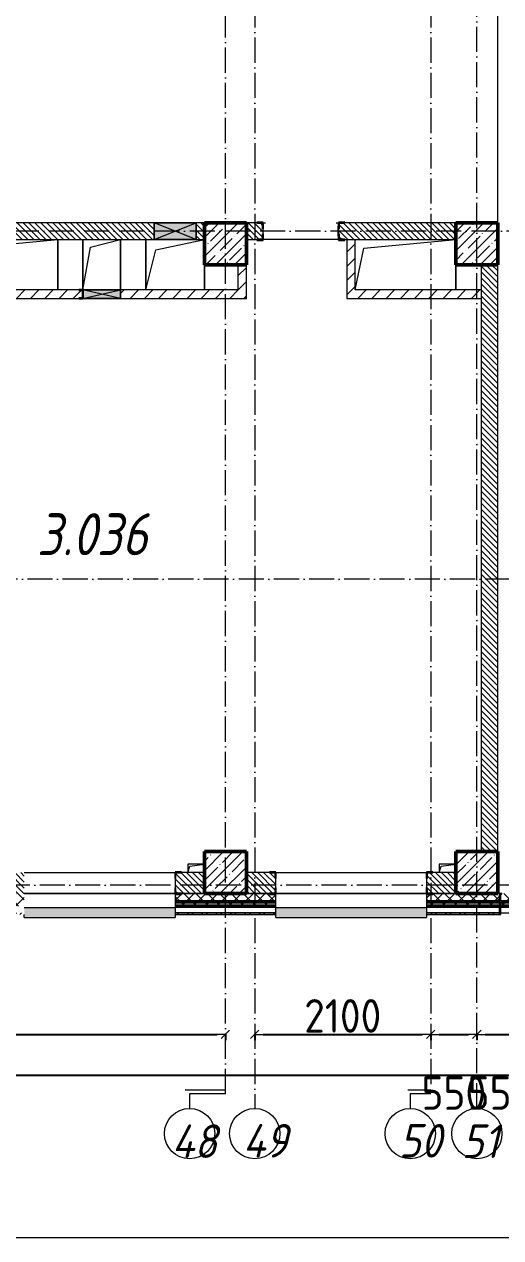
# Model space of a CAD drawing. Header units: millimetres. Extents: x -213536 to 1564669, y -45299 to 942238.
# Drawn here: x 208629 to 214314, y 452991 to 467466 of the extents above; entities that cross this region are included whole.
import ezdxf

# ---------------------------------------------------------------- set-up
doc = ezdxf.new("R2010")
doc.units = ezdxf.units.MM
doc.linetypes.add('50_200_ШТРИХ_1Т_ш5_п1_п1_', pattern=[700, 500, -100, 0, -100])
for name, color, linetype, lineweight in [('A-____-____-DIMS', 7, 'Continuous', 9), ('A-DETL-GENF-OTLN', 7, 'Continuous', 9), ('A-FLOR-____-OTLN', 7, 'Continuous', 9), ('A-GENM-____-MCUT', 7, 'Continuous', 25), ('A-GENM-____-OTLN', 7, 'Continuous', 9), ('A-GENM-____-OTLN-1', 7, 'Continuous', 25), ('A-GLAZ-____-OTLN', 7, 'Continuous', 9), ('A-WALL-____-MCUT-2', 7, 'Continuous', 50), ('A-WALL-____-MCUT-3', 7, 'Continuous', 9), ('A-WALL-____-OTLN', 7, 'Continuous', 9), ('A-WALL-____-PATT-1', 7, 'Continuous', 9), ('A-WALL-FNSH-MCUT-1', 7, 'Continuous', 9), ('I-WALL-____-OTLN', 7, 'Continuous', 9), ('S-COLS-____-MCUT', 7, 'Continuous', 50), ('S-COLS-____-OTLN', 7, 'Continuous', 9), ('S-GRID-____-IDEN', 7, 'Continuous', 9), ('S-GRID-____-OTLN', 7, 'Continuous', 9), ('S-GRID-____-OTLN-1', 7, '50_200_ШТРИХ_1Т_ш5_п1_п1_', 9), ('Марки помещений', 7, 'Continuous', 9)]:
    doc.layers.add(name, color=color, linetype=linetype, lineweight=lineweight)
doc.layers.add('A-GLAZ-____-OTLN-1', color=7, linetype='Continuous', lineweight=9, true_color=0xc0c0c0)
doc.styles.add('ISOCPEUR_I', font='isocpeui.ttf', dxfattribs={"width": 0.9, "height": 2.5})
doc.styles.add('ISOCPEUR_I_2', font='isocpeui.ttf', dxfattribs={"width": 0.85, "height": 2.3})
doc.styles.add('СПДС', font='isocpeur.ttf', dxfattribs={"width": 0.9})
doc.dimstyles.new('Размера А3', dxfattribs={"dimtxt": 200, "dimasz": 100, "dimexe": 70, "dimexo": 100, "dimgap": 20, "dimtad": 1, "dimdec": 0, "dimrnd": 10, "dimzin": 0, "dimdsep": 46, "dimtxsty": 'СПДС', "dimblk": 'ARROWHEAD_6', "dimcen": 1, "dimclrd": 256, "dimclre": 256, "dimclrt": 256, "dimazin": 0, "dimtfac": 1, "dimtdec": 0, "dimtmove": 2, "dimatfit": 3, "dimfxl": 1, "dimtolj": 1, "dimtzin": 0, "dimarcsym": 0})
pattern_1 = [(135, (142429.057, 459015.94), (-35.35534, -35.35534), [])]
pattern_2 = [(45, (142429.06, 459015.94), (-70.71068, 70.71068), []), (135, (142429.06, 459015.94), (-70.71068, -70.71068), [])]
pattern_3 = [(45, (142429.06, 459015.94), (-84.85281, 84.85281), [])]

# ---------------------------------------------------------------- blocks, each defined once
blk = doc.blocks.new('BSC_Колонна _Прямоугольная - 500х500-V58-АР1_План отверстий 3 этажа в осях 1-64_А-ГГ')
at = {"layer": 'S-COLS-____-OTLN'}
h = blk.add_hatch(dxfattribs=at)
h.set_pattern_fill('FP_95', color=256, style=0, pattern_type=2)
h.set_pattern_definition([(45, (-71600, 1668.96), (-114.04925, 114.04925), []), (45, (-71485.95, 1668.96), (-114.04925, 114.04925), [201.613, -40.323, 3.353, -36.97])])
h.paths.add_polyline_path([(-250, -250), (250, -250), (250, 250), (-250, 250)], flags=0)
at = {"layer": 'S-COLS-____-MCUT'}
for p, q in [((250, 250), (-250, 250)), ((-250, 250), (-250, -250)), ((250, -250), (250, 250)), ((-250, -250), (250, -250))]:
    blk.add_line(p, q, dxfattribs=at)
blk = doc.blocks.new('BSC_Колонна _Прямоугольная - 500х500-V60-АР1_План отверстий 3 этажа в осях 1-64_А-ГГ')
at = {"layer": 'S-COLS-____-OTLN'}
h = blk.add_hatch(dxfattribs=at)
h.set_pattern_fill('FP_97', color=256, style=0, pattern_type=2)
h.set_pattern_definition([(45, (-68600, 1668.96), (-114.04925, 114.04925), []), (45, (-68485.95, 1668.96), (-114.04925, 114.04925), [201.613, -40.323, 3.353, -36.97])])
h.paths.add_polyline_path([(-250, -250), (250, -250), (250, 250), (-250, 250)], flags=0)
at = {"layer": 'S-COLS-____-MCUT'}
for p, q in [((250, 250), (-250, 250)), ((-250, 250), (-250, -250)), ((250, -250), (250, 250)), ((-250, -250), (250, -250))]:
    blk.add_line(p, q, dxfattribs=at)
blk = doc.blocks.new('BSC_Колонна _Прямоугольная - 500х500-V61-АР1_План отверстий 3 этажа в осях 1-64_А-ГГ')
at = {"layer": 'S-COLS-____-OTLN'}
h = blk.add_hatch(dxfattribs=at)
h.set_pattern_fill('FP_98', color=256, style=0, pattern_type=2)
h.set_pattern_definition([(45, (-68600, -5831.04), (-114.04925, 114.04925), []), (45, (-68485.95, -5831.04), (-114.04925, 114.04925), [201.613, -40.323, 3.353, -36.97])])
h.paths.add_polyline_path([(-250, -250), (250, -250), (250, 250), (-250, 250)], flags=0)
at = {"layer": 'S-COLS-____-MCUT'}
for p, q in [((250, 250), (-250, 250)), ((-250, 250), (-250, -250)), ((250, -250), (250, 250)), ((-250, -250), (250, -250))]:
    blk.add_line(p, q, dxfattribs=at)
blk = doc.blocks.new('BSC_Колонна _Прямоугольная - 500х500-V132-АР1_План отверстий 3 этажа в осях 1-64_А-ГГ')
at = {"layer": 'S-COLS-____-OTLN'}
h = blk.add_hatch(dxfattribs=at)
h.set_pattern_fill('FP_155', color=256, style=0, pattern_type=2)
h.set_pattern_definition([(45, (-71600, -5831.04), (-114.04925, 114.04925), []), (45, (-71485.95, -5831.04), (-114.04925, 114.04925), [201.613, -40.323, 3.353, -36.97])])
h.paths.add_polyline_path([(-250, -250), (250, -250), (250, 250), (-250, 250)], flags=0)
at = {"layer": 'S-COLS-____-MCUT'}
for p, q in [((250, 250), (-250, 250)), ((-250, 250), (-250, -250)), ((250, -250), (250, 250)), ((-250, -250), (250, -250))]:
    blk.add_line(p, q, dxfattribs=at)
blk = doc.blocks.new('Фахверк_СКБ_Уголок - 250_2700-27497298-АР1_План отверстий 3 этажа в осях 1-64_А-ГГ')
at = {"layer": 'A-GENM-____-MCUT'}
for p, q in [((200, 181), (125, 181)), ((125, 181), (125, 106)), ((131, 106), (131, 175)), ((131, 175), (200, 175)), ((200, 175), (200, 181)), ((125, 106), (131, 106)), ((131, -6), (125, -6)), ((125, -6), (125, -81)), ((125, -81), (200, -81)), ((131, -75), (131, -6)), ((200, -75), (131, -75)), ((200, -81), (200, -75))]:
    blk.add_line(p, q, dxfattribs=at)
blk = doc.blocks.new('154_Фахверк_СКБ_Швеллер - Тип_100_3960-28318856-АР1_План отверстий 3 этажа в осях 1-64_А-ГГ')
at = {"layer": 'A-GENM-____-MCUT'}
for p, q in [((175, 50), (125, 50)), ((125, 50), (125, -50)), ((128, 47), (175, 47)), ((128, -47), (128, 47)), ((175, 47), (175, 50)), ((125, -50), (175, -50)), ((175, -47), (128, -47)), ((175, -50), (175, -47))]:
    blk.add_line(p, q, dxfattribs=at)
blk = doc.blocks.new('Фахверк_СКБ_Уголок - 200_3960_зеркало-28268689-АР1_План отверстий 3 этажа в осях 1-64_А-ГГ')
at = {"layer": 'A-GENM-____-MCUT'}
for p, q in [((200, 156), (125, 156)), ((125, 156), (125, 81)), ((131, 81), (131, 150)), ((131, 150), (200, 150)), ((200, 150), (200, 156)), ((125, 81), (131, 81)), ((131, 19), (125, 19)), ((125, 19), (125, -56)), ((131, -50), (131, 19)), ((125, -56), (200, -56)), ((200, -50), (131, -50)), ((200, -56), (200, -50))]:
    blk.add_line(p, q, dxfattribs=at)
blk = doc.blocks.new('154_Стойка_СКБ_Уголок - СМ-2480_200-28346303-АР1_План отверстий 3 этажа в осях 1-64_А-ГГ')
at = {"layer": 'A-GENM-____-MCUT'}
for p, q in [((125, 156), (125, 81)), ((200, 156), (125, 156)), ((131, 81), (131, 150)), ((131, 150), (200, 150)), ((200, 150), (200, 156)), ((125, 81), (131, 81)), ((131, 19), (125, 19)), ((125, 19), (125, -56)), ((131, -50), (131, 19)), ((125, -56), (200, -56)), ((200, -50), (131, -50)), ((200, -56), (200, -50))]:
    blk.add_line(p, q, dxfattribs=at)
blk = doc.blocks.new('Стойка_Влож_Полоса боковая - Полоса-28213942-АР1_План отверстий 3 этажа в осях 1-64_А-ГГ')
at = {"layer": 'A-GENM-____-OTLN'}
for p, q in [((-5, 60), (0, 60)), ((-5, -60), (-5, 60)), ((0, 31), (0, -31)), ((0, -60), (-5, -60))]:
    blk.add_line(p, q, dxfattribs=at)
blk = doc.blocks.new('AR_Отверстие прямоугольное _в плите_ - AR_Отверстие прямоугольное _в плите_-V177-АР1_План отверстий 3 этажа в осях 1-64_А-ГГ')
at = {"layer": 'A-GENM-____-OTLN'}
for p, q in [((100, 50), (-100, 50)), ((-100, 50), (-100, -50)), ((-100, -50), (-75, 25)), ((-75, 25), (100, 50))]:
    blk.add_line(p, q, dxfattribs=at)
blk = doc.blocks.new('AR_Отверстие прямоугольное _в плите_ - AR_Отверстие прямоугольное _в плите_-30552548-АР1_План отверстий 3 этажа в осях 1-64_А-ГГ')
at = {"layer": 'A-GENM-____-OTLN'}
for p, q in [((-500, 200), (600, 300)), ((-600, -300), (-500, 200)), ((600, -300), (600, 0))]:
    blk.add_line(p, q, dxfattribs=at)
blk = doc.blocks.new('AR_Отверстие прямоугольное _в плите_ - AR_Отверстие прямоугольное _в плите_-30552550-АР1_План отверстий 3 этажа в осях 1-64_А-ГГ')
at = {"layer": 'A-GENM-____-OTLN'}
for p, q in [((-350, 300), (-350, -300)), ((-230, 180), (350, 300)), ((-350, -300), (-230, 180)), ((350, -300), (350, 0))]:
    blk.add_line(p, q, dxfattribs=at)
blk = doc.blocks.new('AR_Отверстие прямоугольное _в плите_ - AR_Отверстие прямоугольное _в плите_-30552643-АР1_План отверстий 3 этажа в осях 1-64_А-ГГ')
at = {"layer": 'A-GENM-____-OTLN'}
for p, q in [((-225, 300), (-225, -300)), ((-135, 210), (225, 300)), ((225, -300), (225, 300)), ((-225, -300), (-135, 210))]:
    blk.add_line(p, q, dxfattribs=at)
blk = doc.blocks.new('AR_Отверстие прямоугольное _в плите_ - AR_Отверстие прямоугольное _в плите_-V205-АР1_План отверстий 3 этажа в осях 1-64_А-ГГ')
at = {"layer": 'A-GENM-____-OTLN'}
for p, q in [((-500, 200), (600, 300)), ((600, -300), (600, 300)), ((-600, -300), (-500, 200))]:
    blk.add_line(p, q, dxfattribs=at)
blk = doc.blocks.new('Отлив_СКБ - Отлив витража_120_НВФ-31885687-АР1_План отверстий 3 этажа в осях 1-64_А-ГГ')
at = {"layer": 'A-GLAZ-____-OTLN-1'}
for points in [[(0, 0), (0, -2), (1800, -2), (1800, 0), (534, 0)], [(0, -2), (0, -120), (1800, -120), (1800, -2), (534, -2)]]:
    blk.add_hatch(color=256, dxfattribs=at).paths.add_polyline_path(points, flags=0)
at = {"layer": 'A-GLAZ-____-OTLN'}
for p, q in [((0, 0), (1800, 0)), ((1800, -2), (0, -2)), ((0, -120), (0, -83)), ((0, -120), (1800, -120)), ((1800, -83), (1800, -120))]:
    blk.add_line(p, q, dxfattribs=at)
blk = doc.blocks.new('Отлив_СКБ - Отлив витража_120_НВФ-V214-АР1_План отверстий 3 этажа в осях 1-64_А-ГГ')
at = {"layer": 'A-GLAZ-____-OTLN-1'}
for points in [[(0, -2), (1800, -2), (1800, 0), (0, 0)], [(731, -120), (1800, -120), (1800, -2), (0, -2), (0, -120)]]:
    blk.add_hatch(color=256, dxfattribs=at).paths.add_polyline_path(points, flags=0)
at = {"layer": 'A-GLAZ-____-OTLN'}
for p, q in [((0, 0), (1800, 0)), ((1800, -2), (0, -2)), ((0, -120), (0, -83)), ((0, -120), (1800, -120)), ((1800, -63), (1800, -120))]:
    blk.add_line(p, q, dxfattribs=at)
blk = doc.blocks.new('Стены 8 - Стены 4-31196234-АР1_План отверстий 3 этажа в осях 1-64_А-ГГ')
at = {"layer": 'A-WALL-____-MCUT-3'}
for p, q in [((-1799, 41030), (-1799, 41010)), ((-1549, 41030), (-1799, 41030)), ((-1799, 41010), (-1549, 41010)), ((-1549, 41010), (-1549, 41030))]:
    blk.add_line(p, q, dxfattribs=at)
blk = doc.blocks.new('AR_Отверстие прямоугольное _в стене_ - AR_Отверстие прямоугольное _в стене__ОВ-36951366-АР1_План отверстий 3 этажа в осях 1-64_А-ГГ')
at = {"layer": 'A-GLAZ-____-OTLN'}
blk.add_hatch(color=256, dxfattribs=at).paths.add_polyline_path([(225, 50), (-225, 50), (-225, -50), (225, -50), (225, 47)], flags=0)
at = {"layer": 'A-DETL-GENF-OTLN'}
for p, q in [((-225, -50), (-225, 50)), ((-225, 50), (225, 50)), ((225, 50), (-225, -50)), ((-225, 50), (225, -50)), ((225, 50), (-225, 50)), ((-225, 50), (-225, -50)), ((225, -50), (-225, -50)), ((-225, -50), (225, -50))]:
    blk.add_line(p, q, dxfattribs=at)
blk = doc.blocks.new('AR_Отверстие прямоугольное _в стене__БезПР - AR_Отверстие прямоугольное _в стене__БезПР-36899155-АР1_План отверстий 3 этажа в осях 1-64_А-ГГ')
at = {"layer": 'A-GLAZ-____-OTLN'}
blk.add_hatch(color=256, dxfattribs=at).paths.add_polyline_path([(250, 100), (-250, 100), (-250, -100), (250, -100)], flags=0)
at = {"layer": 'A-DETL-GENF-OTLN'}
for p, q in [((-250, -100), (-250, 100)), ((-250, 100), (250, 100)), ((250, 100), (-250, -100)), ((-250, 100), (250, -100)), ((250, 100), (-250, 100)), ((-250, 100), (-250, -100)), ((250, 100), (250, -100)), ((250, -100), (250, 100)), ((250, -100), (-250, -100)), ((-250, -100), (250, -100))]:
    blk.add_line(p, q, dxfattribs=at)
at = {"layer": 'A-GLAZ-____-OTLN'}
blk.add_line((250, 100), (-250, 100), dxfattribs=at)
blk = doc.blocks.new('Ось сетки - Круг_Ø6_00__ISO-2_5_0_9K_-25732049-АР1_План отверстий 3 этажа в осях 1-64_А-ГГ')
at = {"layer": 'S-GRID-____-IDEN'}
blk.add_circle((0, 0), 3, dxfattribs=at)
blk = doc.blocks.new('ARROWHEAD_6')
at = {"color": 0, "linetype": 'Continuous'}
for p, q in [((0, 0), (-1, 0)), ((-0.5, -0.5), (0.5, 0.5))]:
    blk.add_line(p, q, dxfattribs=at)
blk = doc.blocks.new('*D2823')
at = {"layer": 'A-____-____-DIMS', "lineweight": -2, "transparency": 16777216}
for p, q in [((205029, 455423), (205029, 455347)), ((205129, 455417), (210929, 455417)), ((211029, 455423), (211029, 455347))]:
    blk.add_line(p, q, dxfattribs=at)
at = {"layer": 'Defpoints', "color": 0, "lineweight": 50, "transparency": 16777216}
for p in [(205029, 455523), (211029, 455523), (211029, 455417)]:
    blk.add_point(p, dxfattribs=at)
at = {"layer": 'A-____-____-DIMS', "lineweight": -2, "transparency": 16777216, "xscale": 100, "yscale": 100, "zscale": 100, "rotation": 180}
blk.add_blockref('ARROWHEAD_6', (205029, 455417), dxfattribs=at)
at = {"layer": 'A-____-____-DIMS', "lineweight": -2, "transparency": 16777216, "xscale": 100, "yscale": 100, "zscale": 100}
blk.add_blockref('ARROWHEAD_6', (211029, 455417), dxfattribs=at)
at = {"layer": 'A-____-____-DIMS', "transparency": 16777216, "insert": (208029, 455637), "char_height": 400, "attachment_point": 5, "style": 'СПДС'}
blk.add_mtext('\\A1;6000', dxfattribs=at)
blk = doc.blocks.new('*D2824')
at = {"layer": 'A-____-____-DIMS', "lineweight": -2, "transparency": 16777216}
for p, q in [((211379, 455423), (211379, 455347)), ((211479, 455417), (213379, 455417)), ((213479, 455423), (213479, 455347))]:
    blk.add_line(p, q, dxfattribs=at)
at = {"layer": 'Defpoints', "color": 0, "lineweight": 50, "transparency": 16777216}
for p in [(211379, 455523), (213479, 455523), (213479, 455417)]:
    blk.add_point(p, dxfattribs=at)
at = {"layer": 'A-____-____-DIMS', "lineweight": -2, "transparency": 16777216, "xscale": 100, "yscale": 100, "zscale": 100, "rotation": 180}
blk.add_blockref('ARROWHEAD_6', (211379, 455417), dxfattribs=at)
at = {"layer": 'A-____-____-DIMS', "lineweight": -2, "transparency": 16777216, "xscale": 100, "yscale": 100, "zscale": 100}
blk.add_blockref('ARROWHEAD_6', (213479, 455417), dxfattribs=at)
at = {"layer": 'A-____-____-DIMS', "transparency": 16777216, "insert": (212429, 455637), "char_height": 400, "attachment_point": 5, "style": 'СПДС'}
blk.add_mtext('\\A1;2100', dxfattribs=at)
blk = doc.blocks.new('*D2825')
at = {"layer": 'A-____-____-DIMS', "lineweight": -2, "transparency": 16777216}
for p, q in [((213479, 455423), (213479, 455347)), ((213579, 455417), (213929, 455417)), ((214029, 455423), (214029, 455347))]:
    blk.add_line(p, q, dxfattribs=at)
at = {"layer": 'Defpoints', "color": 0, "lineweight": 50, "transparency": 16777216}
for p in [(213479, 455523), (214029, 455523), (214029, 455417)]:
    blk.add_point(p, dxfattribs=at)
at = {"layer": 'A-____-____-DIMS', "lineweight": -2, "transparency": 16777216, "xscale": 100, "yscale": 100, "zscale": 100, "rotation": 180}
blk.add_blockref('ARROWHEAD_6', (213479, 455417), dxfattribs=at)
at = {"layer": 'A-____-____-DIMS', "lineweight": -2, "transparency": 16777216, "xscale": 100, "yscale": 100, "zscale": 100}
blk.add_blockref('ARROWHEAD_6', (214029, 455417), dxfattribs=at)
at = {"layer": 'A-____-____-DIMS', "transparency": 16777216, "insert": (213754, 454717), "char_height": 400, "attachment_point": 5, "style": 'СПДС'}
blk.add_mtext('\\A1;550', dxfattribs=at)
blk = doc.blocks.new('*D2826')
at = {"layer": 'A-____-____-DIMS', "lineweight": -2, "transparency": 16777216}
for p, q in [((214029, 455423), (214029, 455347)), ((214129, 455417), (214479, 455417)), ((214579, 455423), (214579, 455347))]:
    blk.add_line(p, q, dxfattribs=at)
at = {"layer": 'Defpoints', "color": 0, "lineweight": 50, "transparency": 16777216}
for p in [(214029, 455523), (214579, 455523), (214579, 455417)]:
    blk.add_point(p, dxfattribs=at)
at = {"layer": 'A-____-____-DIMS', "lineweight": -2, "transparency": 16777216, "xscale": 100, "yscale": 100, "zscale": 100, "rotation": 180}
blk.add_blockref('ARROWHEAD_6', (214029, 455417), dxfattribs=at)
at = {"layer": 'A-____-____-DIMS', "lineweight": -2, "transparency": 16777216, "xscale": 100, "yscale": 100, "zscale": 100}
blk.add_blockref('ARROWHEAD_6', (214579, 455417), dxfattribs=at)
at = {"layer": 'A-____-____-DIMS', "transparency": 16777216, "insert": (214304, 454717), "char_height": 400, "attachment_point": 5, "style": 'СПДС'}
blk.add_mtext('\\A1;550', dxfattribs=at)
blk = doc.blocks.new('*D2834')
at = {"layer": 'A-____-____-DIMS', "lineweight": -2, "transparency": 16777216}
for p, q in [((140079, 454935), (140079, 454859)), ((140179, 454929), (243479, 454929)), ((243579, 454935), (243579, 454859))]:
    blk.add_line(p, q, dxfattribs=at)
at = {"layer": 'Defpoints', "color": 0, "lineweight": 50, "transparency": 16777216}
for p in [(140079, 455035), (243579, 455035), (243579, 454929)]:
    blk.add_point(p, dxfattribs=at)
at = {"layer": 'A-____-____-DIMS', "lineweight": -2, "transparency": 16777216, "xscale": 100, "yscale": 100, "zscale": 100, "rotation": 180}
blk.add_blockref('ARROWHEAD_6', (140079, 454929), dxfattribs=at)
at = {"layer": 'A-____-____-DIMS', "lineweight": -2, "transparency": 16777216, "xscale": 100, "yscale": 100, "zscale": 100}
blk.add_blockref('ARROWHEAD_6', (243579, 454929), dxfattribs=at)
at = {"layer": 'A-____-____-DIMS', "transparency": 16777216, "insert": (191829, 455149), "char_height": 400, "attachment_point": 5, "style": 'СПДС'}
blk.add_mtext('\\A1;103500', dxfattribs=at)

msp = doc.modelspace()

# ---------------------------------------------------------------- hatches: boundary and pattern name
at = {"layer": 'A-WALL-____-PATT-1'}
h = msp.add_hatch(dxfattribs=at)
h.set_pattern_fill('FP_6', color=256, style=0, pattern_type=2)
h.set_pattern_definition(pattern_1)
h.paths.add_polyline_path([(210679.1, 464897), (210779.1, 464897), (210779.1, 465097), (210679.1, 465097), (210679.1, 464902.9)], flags=0)
h.paths.add_polyline_path([(210179.1, 464897), (210179.1, 465097), (207385.1, 465096.6), (207385.1, 465028), (207379.1, 465028), (207379.1, 464966), (207385.1, 464966), (207385.1, 464897), (209579, 464897)], flags=0)
h.paths.add_polyline_path([(205604.1, 464897), (205673.1, 464897), (205673.1, 464966), (205679.1, 464966), (205679.1, 465028), (205673.1, 465028), (205673.1, 465097), (205279.1, 465097), (205279.1, 464897)], flags=0)
h = msp.add_hatch(dxfattribs=at)
h.set_pattern_fill('FP_6', color=256, style=0, pattern_type=2)
h.set_pattern_definition(pattern_1)
h.paths.add_polyline_path([(212385.1, 464897), (213779.1, 464897), (213779.1, 465097), (212385.1, 465097), (212385.1, 465028), (212379.1, 465028), (212379.1, 464966), (212385.1, 464966), (212385.1, 464897.8)], flags=0)
h.paths.add_polyline_path([(211473.1, 464897), (211473.1, 464966), (211479.1, 464966), (211479.1, 465028), (211473.1, 465028), (211473.1, 465097), (211279.1, 465097), (211279.1, 464897), (211404.1, 464897)], flags=0)
h = msp.add_hatch(dxfattribs=at)
h.set_pattern_fill('FP_4', color=256, style=0, pattern_type=2)
h.set_pattern_definition(pattern_3)
h.paths.add_polyline_path([(212579.1, 464297), (212579.1, 464897), (212479.1, 464897), (212479.1, 464297)], flags=0)
h = msp.add_hatch(dxfattribs=at)
h.set_pattern_fill('FP_4', color=256, style=0, pattern_type=2)
h.set_pattern_definition(pattern_3)
h.paths.add_polyline_path([(211279.1, 464297), (211279.1, 464597), (211179.1, 464597), (211179.1, 464297)], flags=0)
h = msp.add_hatch(dxfattribs=at)
h.set_pattern_fill('FP_6', color=256, style=0, pattern_type=2)
h.set_pattern_definition(pattern_1)
h.paths.add_polyline_path([(214279.1, 457597), (214279.1, 464597), (214079.1, 464597), (214079.1, 457597)], flags=0)
h = msp.add_hatch(dxfattribs=at)
h.set_pattern_fill('FP_4', color=256, style=0, pattern_type=2)
h.set_pattern_definition(pattern_3)
h.paths.add_polyline_path([(207829.1, 464197), (209279.1, 464197), (209279.1, 464200), (209326.1, 464200), (209326.1, 464294), (209279.1, 464294), (209279.1, 464297), (207829.1, 464297), (207829.1, 464200)], flags=0)
h.paths.add_polyline_path([(211279.1, 464197), (211279.1, 464297), (209779.1, 464297), (209779.1, 464197)], flags=0)
h = msp.add_hatch(dxfattribs=at)
h.set_pattern_fill('FP_4', color=256, style=0, pattern_type=2)
h.set_pattern_definition(pattern_3)
h.paths.add_polyline_path([(214079.1, 464197), (214079.1, 464297), (212479.1, 464297), (212479.1, 464197), (213114, 464197)], flags=0)
h = msp.add_hatch(dxfattribs=at)
h.set_pattern_fill('FP_6', color=256, style=0, pattern_type=2)
h.set_pattern_definition(pattern_1)
h.paths.add_polyline_path([(210462.8, 457097), (210779.1, 457097), (210779.1, 457347), (210435.1, 457347), (210435.1, 457278), (210429.1, 457278), (210429.1, 457166), (210435.1, 457166), (210435.1, 457097)], flags=0)
h.paths.add_polyline_path([(208629.1, 457097), (208629.1, 457347), (207435.1, 457347), (207435.1, 457278), (207429.1, 457278), (207429.1, 457166), (207435.1, 457166), (207435.1, 457097), (207685.1, 457097)], flags=0)
h.paths.add_polyline_path([(205554.1, 457097), (205623.1, 457097), (205623.1, 457166), (205629.1, 457166), (205629.1, 457278), (205623.1, 457278), (205623.1, 457347), (205279.1, 457347), (205279.1, 457097)], flags=0)
h = msp.add_hatch(dxfattribs=at)
h.set_pattern_fill('FP_6', color=256, style=0, pattern_type=2)
h.set_pattern_definition(pattern_1)
h.paths.add_polyline_path([(213435.1, 457097), (213779.1, 457097), (213779.1, 457347), (213435.1, 457347), (213435.1, 457278), (213429.1, 457278), (213429.1, 457166), (213435.1, 457166), (213435.1, 457101.3)], flags=0)
h.paths.add_polyline_path([(211346.5, 457097), (211623.1, 457097), (211623.1, 457166), (211629.1, 457166), (211629.1, 457278), (211623.1, 457278), (211623.1, 457347), (211279.1, 457347), (211279.1, 457097)], flags=0)
h = msp.add_hatch(dxfattribs=at)
h.set_pattern_fill('FP_1', color=256, style=0, pattern_type=2)
h.set_pattern_definition(pattern_2)
h.paths.add_polyline_path([(243179.1, 456997), (243679.1, 456997), (243679.1, 457097), (234654.1, 457097), (234654.1, 457091), (234579.1, 457091), (234579.1, 456997), (243160.8, 456997)], flags=0)
h.paths.add_polyline_path([(231672.3, 456997), (232779.1, 456997), (232779.1, 457091), (232704.1, 457091), (232704.1, 457097), (224829.1, 457097), (224829.1, 456997), (231429.1, 456997)], flags=0)
h.paths.add_polyline_path([(223829.1, 456997), (223829.1, 457097), (222704.1, 457097), (222704.1, 457091), (222629.1, 457091), (222629.1, 456997), (223718.7, 456997)], flags=0)
h.paths.add_polyline_path([(220829.1, 456997), (220829.1, 457091), (220754.1, 457091), (220754.1, 457097), (219704.1, 457097), (219704.1, 457091), (219629.1, 457091), (219629.1, 456997), (220183.8, 456997)], flags=0)
h.paths.add_polyline_path([(217829.1, 456997), (217829.1, 457097), (216704.1, 457097), (216704.1, 457091), (216629.1, 457091), (216629.1, 456997), (216704.1, 456997)], flags=0)
h.paths.add_polyline_path([(213429.1, 456997), (214829.1, 456997), (214829.1, 457097), (213504.1, 457097), (213504.1, 457091), (213429.1, 457091)], flags=0)
h.paths.add_polyline_path([(211346.5, 456997), (211629.1, 456997), (211629.1, 457091), (211554.1, 457091), (211554.1, 457097), (210504.1, 457097), (210504.1, 457091), (210429.1, 457091), (210429.1, 456997), (210462.8, 456997)], flags=0)
h.paths.add_polyline_path([(208629.1, 456997), (208629.1, 457097), (207504.1, 457097), (207504.1, 457091), (207429.1, 457091), (207429.1, 456997), (207504.1, 456997)], flags=0)
h.paths.add_polyline_path([(205279.1, 456997), (205629.1, 456997), (205629.1, 457091), (205554.1, 457091), (205554.1, 457097), (204504.1, 457097), (204504.1, 457091), (204429.1, 457091), (204429.1, 456997), (205160.4, 456997)], flags=0)
h.paths.add_polyline_path([(202629.1, 456997), (202629.1, 457091), (202554.1, 457091), (202554.1, 457097), (201504.1, 457097), (201504.1, 457091), (201429.1, 457091), (201429.1, 456997), (202509.2, 456997)], flags=0)
h.paths.add_polyline_path([(199629.1, 456997), (199629.1, 457091), (199554.1, 457091), (199554.1, 457097), (198504.1, 457097), (198504.1, 457091), (198429.1, 457091), (198429.1, 456997), (198974.2, 456997)], flags=0)
h.paths.add_polyline_path([(195439.3, 456997), (196629.1, 456997), (196629.1, 457091), (196554.1, 457091), (196554.1, 457097), (195504.1, 457097), (195504.1, 457091), (195429.1, 457091), (195429.1, 456997), (195435.1, 456997)], flags=0)
h.paths.add_polyline_path([(192429.1, 456997), (193629.1, 456997), (193629.1, 457091), (193554.1, 457091), (193554.1, 457097), (192504.1, 457097), (192504.1, 457091), (192429.1, 457091)], flags=0)
h.paths.add_polyline_path([(187485.7, 456997), (187629.1, 456997), (187629.1, 457091), (187554.1, 457091), (187554.1, 457097), (186504.1, 457097), (186504.1, 457091), (186429.1, 457091), (186429.1, 456997), (187279.1, 456997)], flags=0)
h.paths.add_polyline_path([(184629.1, 456997), (184629.1, 457091), (184554.1, 457091), (184554.1, 457097), (183504.1, 457097), (183504.1, 457091), (183429.1, 457091), (183429.1, 456997), (184623.1, 456997)], flags=0)
h.paths.add_polyline_path([(181299.6, 456997), (181629.1, 456997), (181629.1, 457091), (181554.1, 457091.6), (181554.1, 457097), (180229.1, 457097), (180229.1, 456997)], flags=0)
h.paths.add_polyline_path([(177764.7, 456997), (178429.1, 456997), (178429.1, 457091), (178354.1, 457091), (178354.1, 457097), (177229.1, 457097), (177229.1, 456997)], flags=0)
h.paths.add_polyline_path([(175429.1, 456997), (175429.1, 457091), (175354.1, 457091), (175354.1, 457097), (174304.1, 457097), (174304.1, 457091), (174229.1, 457091), (174229.7, 456997), (175423.1, 456997)], flags=0)
h.paths.add_polyline_path([(172429.1, 456997), (172429.1, 457091), (172354.1, 457091), (172354.1, 457097), (171229.1, 457097), (171229.1, 456997), (171578.5, 456997)], flags=0)
h.paths.add_polyline_path([(169429.1, 456997), (169429.1, 457091), (169354.1, 457091), (169354.1, 457097), (168229.1, 457097), (168229.1, 456997), (168927.3, 456997)], flags=0)
h.paths.add_polyline_path([(166429.1, 456997), (166429.1, 457091), (166354.1, 457091), (166354.1, 457097), (165304.1, 457097), (165304.1, 457091), (165229.1, 457091), (165229.1, 456997), (165392.4, 456997)], flags=0)
h.paths.add_polyline_path([(156555.1, 456997), (157429.1, 456997), (157429.1, 457091), (157354.1, 457091), (157354.1, 457097), (156304.1, 457097), (156304.1, 457091), (156229.1, 457091), (156229.1, 456997)], flags=0)
h.paths.add_polyline_path([(154787.6, 456997), (155229.1, 456997), (155229.1, 457091), (155154.1, 457091), (155154.1, 457097), (149904.1, 457097), (149904.1, 457091), (149829.1, 457091), (149829.1, 456997), (153329.1, 456997)], flags=0)
h.paths.add_polyline_path([(147717.8, 456997), (148829.1, 456997), (148829.1, 457091), (148754.1, 457091), (148754.1, 457097), (139979.1, 457097), (139979.1, 456997), (145950.3, 456997)], flags=0)
h = msp.add_hatch(dxfattribs=at)
h.set_pattern_fill('FP_1', color=256, style=0, pattern_type=2)
h.set_pattern_definition(pattern_2)
h.paths.add_polyline_path([(243679.1, 456947), (243779.1, 456947), (243779.1, 456997), (234579.1, 456997), (234579.1, 456947), (243160.8, 456947)], flags=0)
h.paths.add_polyline_path([(231672.3, 456947), (232779.1, 456947), (232779.1, 456997), (224829.1, 456997), (224829.1, 456947), (230788.6, 456947)], flags=0)
h.paths.add_polyline_path([(223718.7, 456947), (223829.1, 456947), (223829.1, 456997), (222629.1, 456997), (222629.1, 456947), (222835, 456947)], flags=0)
h.paths.add_polyline_path([(219629.1, 456947), (220829.1, 456947), (220829.1, 456997), (219629.1, 456997)], flags=0)
h.paths.add_polyline_path([(216648.9, 456947), (217829.1, 456947), (217829.1, 456997), (216629.1, 456997), (216629.1, 456947)], flags=0)
h.paths.add_polyline_path([(214829.1, 456947), (214829.1, 456997), (213429.1, 456997), (213429.1, 456947), (213997.7, 456947)], flags=0)
h.paths.add_polyline_path([(211629.1, 456947), (211629.1, 456997), (210429.1, 456997), (210429.1, 456947), (211346.5, 456947)], flags=0)
h.paths.add_polyline_path([(208629.1, 456947), (208629.1, 456997), (207429.1, 456997), (207429.1, 456947)], flags=0)
h.paths.add_polyline_path([(205629.1, 456947), (205629.1, 456997), (204429.1, 456997), (204429.1, 456947), (205160.4, 456947)], flags=0)
h.paths.add_polyline_path([(201429.1, 456947), (202629.1, 456947), (202629.1, 456997), (201429.1, 456997)], flags=0)
h.paths.add_polyline_path([(198429.1, 456947), (199629.1, 456947), (199629.1, 456997), (198429.1, 456997)], flags=0)
h.paths.add_polyline_path([(195439.3, 456947), (196629.1, 456947), (196629.1, 456997), (195429.1, 456997), (195429.1, 456947)], flags=0)
h.paths.add_polyline_path([(193629.1, 456947), (193629.1, 456997), (192429.1, 456997), (192429.1, 456947), (192788.1, 456947)], flags=0)
h.paths.add_polyline_path([(187485.7, 456947), (187629.1, 456947), (187629.1, 456997), (186429.1, 456997), (186429.1, 456947), (186602, 456947)], flags=0)
h.paths.add_polyline_path([(184629.1, 456947), (184629.1, 456997), (183429.1, 456997), (183429.1, 456947), (183950.8, 456947)], flags=0)
h.paths.add_polyline_path([(181299.6, 456947), (181629.1, 456947), (181629.1, 456997), (180229.1, 456997), (180229.1, 456947)], flags=0)
h.paths.add_polyline_path([(178429.1, 456947), (178429.1, 456997), (177229.1, 456997), (177229.1, 456947), (177764.7, 456947)], flags=0)
h.paths.add_polyline_path([(175429.1, 456947), (175429.1, 456997), (174229.1, 456997), (174229.7, 456947)], flags=0)
h.paths.add_polyline_path([(172429.1, 456947), (172429.1, 456997), (171229.1, 456997), (171229.1, 456947), (171578.5, 456947)], flags=0)
h.paths.add_polyline_path([(169429.1, 456947), (169429.1, 456997), (168229.1, 456997), (168229.1, 456947), (168927.3, 456947)], flags=0)
h.paths.add_polyline_path([(165392.4, 456947), (166429.1, 456947), (166429.1, 456997), (165229.1, 456997), (165229.1, 456947)], flags=0)
h.paths.add_polyline_path([(156229.1, 456947), (157429.1, 456947), (157429.1, 456997), (156229.1, 456997)], flags=0)
h.paths.add_polyline_path([(155229.1, 456947), (155229.1, 456997), (149829.1, 456997), (149829.1, 456947), (154787.6, 456947)], flags=0)
h.paths.add_polyline_path([(148601.5, 456947), (148829.1, 456947), (148829.1, 456997), (139879.1, 456997), (139879.1, 456947), (147717.8, 456947)], flags=0)
h = msp.add_hatch(dxfattribs=at)
h.set_pattern_fill('FP_3', color=256, style=0, pattern_type=2)
h.set_pattern_definition([(45, (142429.06, 459015.94), (-85.53659, 85.53659), []), (45, (142486.08, 459015.94), (-85.53659, 85.53659), [])])
h.paths.add_polyline_path([(213997.7, 456847), (214294.1, 456847), (214294.1, 456867), (213430.1, 456867), (213430.1, 456847)], flags=0)
h.paths.add_polyline_path([(211629.1, 456847), (211629.1, 456867), (210429.1, 456867), (210429.1, 456847), (211346.5, 456847)], flags=0)
h.paths.add_polyline_path([(208629.1, 456847), (208629.1, 456867), (207429.1, 456867), (207429.1, 456847)], flags=0)
h.paths.add_polyline_path([(205160.4, 456847), (205629.1, 456847), (205629.1, 456867), (204430.1, 456867), (204430.1, 456847)], flags=0)
h.paths.add_polyline_path([(201429.1, 456847), (202629.1, 456847), (202629.1, 456867), (201429.1, 456867)], flags=0)
h.paths.add_polyline_path([(198974.2, 456847), (199629.1, 456847), (199629.1, 456867), (198430.1, 456867), (198430.1, 456847)], flags=0)
h.paths.add_polyline_path([(196629.1, 456847), (196629.1, 456867), (195429.1, 456867), (195429.1, 456847), (196323, 456847)], flags=0)
h.paths.add_polyline_path([(193629.1, 456847), (193629.1, 456867), (192429.1, 456867), (192429.1, 456847), (192788.1, 456847)], flags=0)
h.paths.add_polyline_path([(187485.7, 456847), (187629.1, 456847), (187629.1, 456867), (186429.1, 456867), (186429.1, 456847), (186602, 456847)], flags=0)
h.paths.add_polyline_path([(183429.1, 456847), (184629.1, 456847), (184629.1, 456867), (183429.1, 456867)], flags=0)
h.paths.add_polyline_path([(180764.1, 456847), (181629.1, 456847), (181629.1, 456867), (180764.1, 456867)], flags=0)

# ---------------------------------------------------------------- linework, layer by layer
at = {"color": 1, "lineweight": 0}
msp.add_lwpolyline([(134866.3, 551818.7), (248102.3, 551818.7), (248102.3, 452990.7), (134866.3, 452990.7)], close=True, dxfattribs=at)
at = {"layer": 'A-FLOR-____-OTLN'}
for p, q in [((214279.1, 465097), (214279.1, 467997)), ((209029.1, 464897), (209029.1, 464297)), ((209329.1, 464297), (209329.1, 464897)), ((209779.1, 464897), (209779.1, 464297)), ((210079.1, 464297), (210079.1, 464897)), ((210779.1, 464597), (210779.1, 464297)), ((213779.1, 464597), (213779.1, 464297))]:
    msp.add_line(p, q, dxfattribs=at)
at = {"layer": 'A-WALL-____-MCUT-2'}
for p, q in [((210429.1, 456997), (211629.1, 456997)), ((210429.1, 456947), (211629.1, 456947)), ((213429.1, 456997), (214829.1, 456997)), ((213429.1, 456947), (214829.1, 456947))]:
    msp.add_line(p, q, dxfattribs=at)
at = {"layer": 'A-WALL-____-MCUT-3'}
for p, q in [((210179.1, 465097), (207454.1, 465097)), ((210779.1, 465097), (210679.1, 465097)), ((211404.1, 465097), (211279.1, 465097)), ((211479.1, 464966), (211479.1, 465028)), ((213779.1, 465097), (212454.1, 465097)), ((207454.1, 464897), (210179.1, 464897)), ((210679.1, 464897), (210779.1, 464897)), ((211279.1, 464897), (211404.1, 464897)), ((212454.1, 464897), (213779.1, 464897)), ((214079.1, 464597), (214079.1, 457597)), ((214279.1, 457597), (214279.1, 464597)), ((210779.1, 457347), (210504.1, 457347)), ((211554.1, 457347), (211279.1, 457347)), ((213779.1, 457347), (213504.1, 457347)), ((210429.1, 457278), (210429.1, 457166)), ((211629.1, 457166), (211629.1, 457278)), ((213429.1, 457278), (213429.1, 457166)), ((210429.1, 457091), (210429.1, 456867)), ((210779.1, 457097), (210504.1, 457097)), ((210504.1, 457097), (210779.1, 457097)), ((211554.1, 457097), (211279.1, 457097)), ((211279.1, 457097), (211554.1, 457097)), ((211629.1, 456867), (211629.1, 457091)), ((213429.1, 457091), (213429.1, 456867)), ((213779.1, 457097), (213504.1, 457097)), ((213504.1, 457097), (213779.1, 457097)), ((214329.1, 457097), (214279.1, 457097)), ((210429.1, 456867), (211629.1, 456867)), ((213429.1, 456867), (214829.1, 456867))]:
    msp.add_line(p, q, dxfattribs=at)
at = {"layer": 'A-WALL-____-OTLN'}
for p, q in [((208629.1, 457347), (210429.1, 457347)), ((211629.1, 457347), (213429.1, 457347)), ((208629.1, 457097), (210429.1, 457097)), ((210429.1, 457097), (208629.1, 457097)), ((211629.1, 457097), (213429.1, 457097)), ((213429.1, 457097), (211629.1, 457097))]:
    msp.add_line(p, q, dxfattribs=at)
at = {"layer": 'A-WALL-FNSH-MCUT-1'}
for p, q in [((212479.1, 464897), (212479.1, 464197)), ((212579.1, 464297), (212579.1, 464897)), ((211179.1, 464597), (211179.1, 464297)), ((211279.1, 464197), (211279.1, 464597)), ((209279.1, 464297), (207829.1, 464297)), ((211179.1, 464297), (209779.1, 464297)), ((214079.1, 464297), (212579.1, 464297)), ((207729.1, 464197), (209279.1, 464197)), ((209779.1, 464197), (211279.1, 464197)), ((212479.1, 464197), (214079.1, 464197)), ((211629.1, 456867), (210429.1, 456867)), ((210429.1, 456867), (210429.1, 456847)), ((211629.1, 456847), (211629.1, 456867)), ((214294.1, 456867), (213430.1, 456867)), ((213430.1, 456867), (213430.1, 456847)), ((214294.1, 456847), (214294.1, 456867)), ((210429.1, 456847), (211629.1, 456847)), ((213430.1, 456847), (214294.1, 456847))]:
    msp.add_line(p, q, dxfattribs=at)
at = {"layer": 'I-WALL-____-OTLN'}
for p, q in [((211479.1, 465097), (211509.1, 465097)), ((212349.1, 465097), (212379.1, 465097)), ((212379.1, 464897), (211479.1, 464897))]:
    msp.add_line(p, q, dxfattribs=at)
at = {"layer": 'S-GRID-____-OTLN'}
for p, q in [((211029.1, 454750.2), (210549, 454750.2)), ((210601.3, 454705.9), (210601.3, 454533.3)), ((211029.1, 454705.9), (210601.3, 454705.9)), ((213479.1, 454750.2), (213205.8, 454750.2)), ((213234, 454705.9), (213234, 454533.3)), ((213479.1, 454705.9), (213234, 454705.9))]:
    msp.add_line(p, q, dxfattribs=at)
at = {"layer": 'S-GRID-____-OTLN-1', "color": 251, "ltscale": 0.6, "true_color": 0x636466}
for p, q in [((211379.1, 508896.9), (211379.1, 454533.3)), ((213479.1, 508896.9), (213479.1, 454705.9)), ((211029.1, 454705.9), (211029.1, 469166.5)), ((214029.1, 454533.3), (214029.1, 469166.5)), ((232747.8, 464997), (137760.3, 464997)), ((246355.5, 460847), (137760.3, 460847)), ((246503.5, 457197), (137760.3, 457197))]:
    msp.add_line(p, q, dxfattribs=at)

# ---------------------------------------------------------------- block references
at = {"layer": 'A-GENM-____-OTLN'}
for name, p in [('Стойка_Влож_Полоса боковая - Полоса-28213942-АР1_План отверстий 3 этажа в осях 1-64_А-ГГ', (212379.1, 464997)), ('AR_Отверстие прямоугольное _в плите_ - AR_Отверстие прямоугольное _в плите_-V205-АР1_План отверстий 3 этажа в осях 1-64_А-ГГ', (208429.1, 464597)), ('AR_Отверстие прямоугольное _в плите_ - AR_Отверстие прямоугольное _в плите_-30552643-АР1_План отверстий 3 этажа в осях 1-64_А-ГГ', (209554.1, 464597)), ('AR_Отверстие прямоугольное _в плите_ - AR_Отверстие прямоугольное _в плите_-30552550-АР1_План отверстий 3 этажа в осях 1-64_А-ГГ', (210429.1, 464597)), ('AR_Отверстие прямоугольное _в плите_ - AR_Отверстие прямоугольное _в плите_-30552548-АР1_План отверстий 3 этажа в осях 1-64_А-ГГ', (213179.1, 464597)), ('AR_Отверстие прямоугольное _в плите_ - AR_Отверстие прямоугольное _в плите_-V177-АР1_План отверстий 3 этажа в осях 1-64_А-ГГ', (210679.1, 457397)), ('AR_Отверстие прямоугольное _в плите_ - AR_Отверстие прямоугольное _в плите_-V177-АР1_План отверстий 3 этажа в осях 1-64_А-ГГ', (213679.1, 457397))]:
    msp.add_blockref(name, p, dxfattribs=at)
at = {"layer": 'A-GENM-____-OTLN-1', "rotation": 180}
for name, p in [('Фахверк_СКБ_Уголок - 200_3960_зеркало-28268689-АР1_План отверстий 3 этажа в осях 1-64_А-ГГ', (211604.1, 465047)), ('154_Фахверк_СКБ_Швеллер - Тип_100_3960-28318856-АР1_План отверстий 3 этажа в осях 1-64_А-ГГ', (209454.1, 464247)), ('Фахверк_СКБ_Уголок - 250_2700-27497298-АР1_План отверстий 3 этажа в осях 1-64_А-ГГ', (211754.1, 457272))]:
    msp.add_blockref(name, p, dxfattribs=at)
at = {"layer": 'A-GENM-____-OTLN-1'}
for name, p in [('154_Стойка_СКБ_Уголок - СМ-2480_200-28346303-АР1_План отверстий 3 этажа в осях 1-64_А-ГГ', (212254.1, 464947)), ('Фахверк_СКБ_Уголок - 250_2700-27497298-АР1_План отверстий 3 этажа в осях 1-64_А-ГГ', (210304.1, 457172)), ('Фахверк_СКБ_Уголок - 250_2700-27497298-АР1_План отверстий 3 этажа в осях 1-64_А-ГГ', (213304.1, 457172))]:
    msp.add_blockref(name, p, dxfattribs=at)
at = {"layer": 'A-GLAZ-____-OTLN', "rotation": 180}
for name, p in [('AR_Отверстие прямоугольное _в стене__БезПР - AR_Отверстие прямоугольное _в стене__БезПР-36899155-АР1_План отверстий 3 этажа в осях 1-64_А-ГГ', (210429.1, 464997)), ('AR_Отверстие прямоугольное _в стене_ - AR_Отверстие прямоугольное _в стене__ОВ-36951366-АР1_План отверстий 3 этажа в осях 1-64_А-ГГ', (209554.1, 464247))]:
    msp.add_blockref(name, p, dxfattribs=at)
at = {"layer": 'A-GLAZ-____-OTLN'}
for name, p in [('Отлив_СКБ - Отлив витража_120_НВФ-31885687-АР1_План отверстий 3 этажа в осях 1-64_А-ГГ', (208629.1, 456930)), ('Отлив_СКБ - Отлив витража_120_НВФ-V214-АР1_План отверстий 3 этажа в осях 1-64_А-ГГ', (211629.1, 456930))]:
    msp.add_blockref(name, p, dxfattribs=at)
at = {"layer": 'A-WALL-____-OTLN', "rotation": 89.9999999999999}
msp.add_blockref('Стены 8 - Стены 4-31196234-АР1_План отверстий 3 этажа в осях 1-64_А-ГГ', (255324.3, 458645.5), dxfattribs=at)
at = {"layer": 'S-COLS-____-OTLN'}
for name, p in [('BSC_Колонна _Прямоугольная - 500х500-V61-АР1_План отверстий 3 этажа в осях 1-64_А-ГГ', (211029.1, 464847)), ('BSC_Колонна _Прямоугольная - 500х500-V132-АР1_План отверстий 3 этажа в осях 1-64_А-ГГ', (214029.1, 464847)), ('BSC_Колонна _Прямоугольная - 500х500-V60-АР1_План отверстий 3 этажа в осях 1-64_А-ГГ', (211029.1, 457347)), ('BSC_Колонна _Прямоугольная - 500х500-V58-АР1_План отверстий 3 этажа в осях 1-64_А-ГГ', (214029.1, 457347))]:
    msp.add_blockref(name, p, dxfattribs=at)
at = {"layer": 'S-GRID-____-IDEN', "xscale": 99.99999999999993, "yscale": 99.99999999999993, "zscale": 99.99999999999993}
for p in [(210601.3, 454233.3), (214029.1, 454233.3)]:
    msp.add_blockref('Ось сетки - Круг_Ø6_00__ISO-2_5_0_9K_-25732049-АР1_План отверстий 3 этажа в осях 1-64_А-ГГ', p, dxfattribs=at)
at = {"layer": 'S-GRID-____-IDEN', "xscale": 99.99999999999993, "yscale": 99.99999999999993, "zscale": 99.99999999999993, "rotation": 180}
for p in [(211379.1, 454233.3), (213234, 454233.3)]:
    msp.add_blockref('Ось сетки - Круг_Ø6_00__ISO-2_5_0_9K_-25732049-АР1_План отверстий 3 этажа в осях 1-64_А-ГГ', p, dxfattribs=at)

# ---------------------------------------------------------------- texts
at = {"layer": 'S-GRID-____-IDEN', "char_height": 400, "attachment_point": 1, "style": 'ISOCPEUR_I'}
for s, insert, width in [('48', (210387.4, 454342.1), 425.696), ('49', (211235.7, 454347.3), 425.696), ('50', (213099.6, 454347.3), 404.05), ('51', (213848, 454342.1), 346.329)]:
    msp.add_mtext(s, dxfattribs=dict(at, insert=insert, width=width))
at = {"layer": 'Марки помещений', "insert": (208779.3, 461633), "char_height": 500, "width": 785.654, "attachment_point": 1, "style": 'ISOCPEUR_I_2'}
msp.add_mtext('3.036', dxfattribs=at)

# ---------------------------------------------------------------- dimensions: what is measured, and where the dimension line sits
at = {"layer": 'A-____-____-DIMS'}
for base, p1, p2, picture, middle in [((211029.1, 455417.4), (205029.1, 455523.5), (211029.1, 455523.5), '*D2823', (208029.1, 455637.4)), ((213479.1, 455417.4), (211379.1, 455523.5), (213479.1, 455523.5), '*D2824', (212429.1, 455637.4)), ((243579.1, 454929.2), (140079.1, 455035.3), (243579.1, 455035.3), '*D2834', (191829.1, 455149.2)), ((214029.1, 455417.4), (213479.1, 455523.5), (214029.1, 455523.5), '*D2825', (213754.1, 454717.4)), ((214579.1, 455417.4), (214029.1, 455523.5), (214579.1, 455523.5), '*D2826', (214304.1, 454717.4))]:
    dim = msp.add_linear_dim(base=base, p1=p1, p2=p2, dimstyle='Размера А3', override={"dimtxt": 400}, dxfattribs=at)
    dim.commit()
    dim.dimension.update_dxf_attribs({"geometry": picture, "text_midpoint": middle})

doc.saveas('drawing.dxf')
